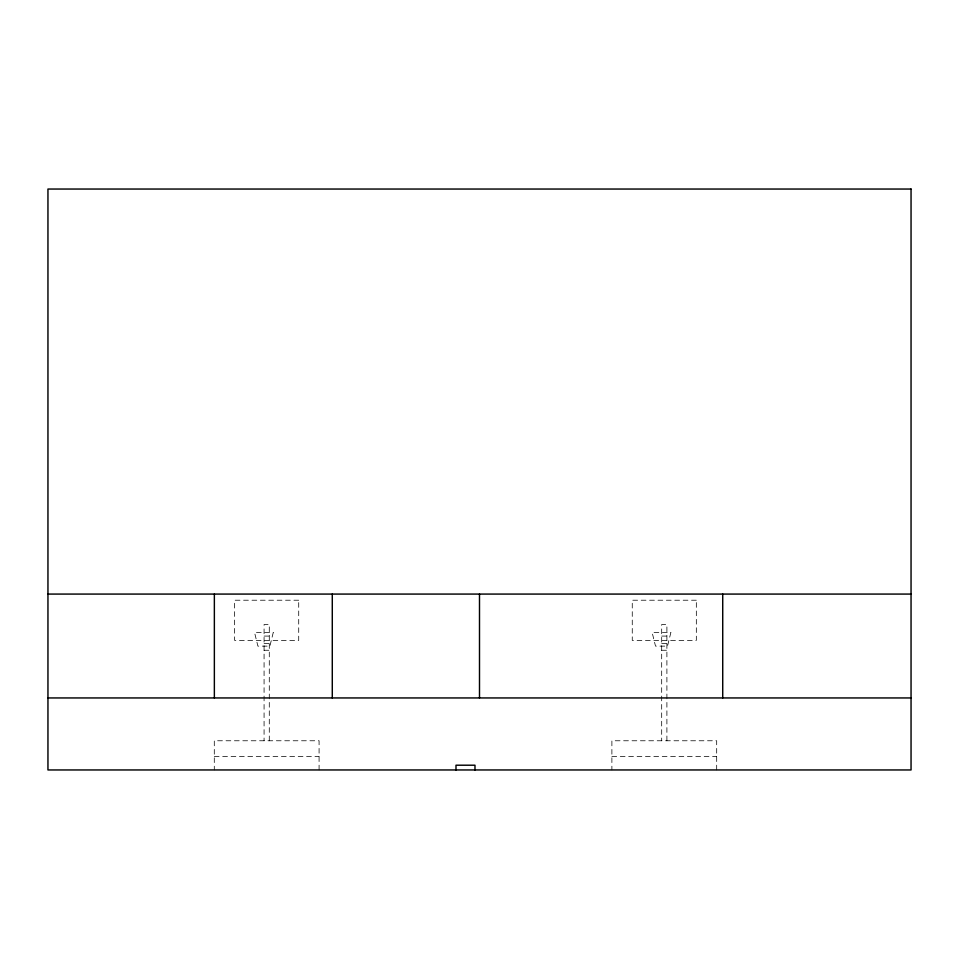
<?xml version="1.0" encoding="UTF-8"?>
<svg xmlns="http://www.w3.org/2000/svg" width="959" height="959" viewBox="0 0 959 959"><rect width="100%" height="100%" fill="white"/><g stroke="black" fill="none" stroke-linecap="round" stroke-linejoin="round"><path stroke-width="0.72" stroke-dasharray="4.79 3.6" d="M264.073 636.081L269.287 636.081M661.686 636.081L666.901 636.081M264.073 643.501L269.287 643.501M661.686 643.501L666.901 643.501M264.073 650.262L269.287 650.262M661.686 650.262L666.901 650.262M214.289 756.627L319.083 756.627M611.89 756.627L716.685 756.627M716.685 769.957L716.685 740.768L611.89 740.768L611.89 769.957M666.901 740.768L666.901 624.537L661.686 624.537L661.686 740.768M319.083 769.957L319.083 740.768L214.289 740.768L214.289 769.957M269.287 740.768L269.287 624.537L264.073 624.537L264.073 740.768M273.255 632.508L269.899 646.126L257.899 646.126L254.543 632.508L273.255 632.508M670.868 632.508L667.5 646.126L655.512 646.126L652.144 632.508L670.868 632.508M298.717 600.214L234.643 600.214L234.643 640.396L298.717 640.396L298.717 600.214M696.33 600.214L632.257 600.214L632.257 640.396L696.33 640.396L696.33 600.214"/><path stroke-width="1.44" d="M47.95 594.077L911.05 594.077M47.95 697.948L911.05 697.948M722.726 594.077L722.726 697.948M479.5 594.077L479.5 697.948M474.981 769.957L474.981 765.21L455.993 765.21L455.993 769.957M332.282 594.077L332.282 697.948M214.36 594.077L214.36 697.948M911.05 189.043L47.95 189.043L47.95 769.957L911.05 769.957L911.05 189.043"/></g></svg>
